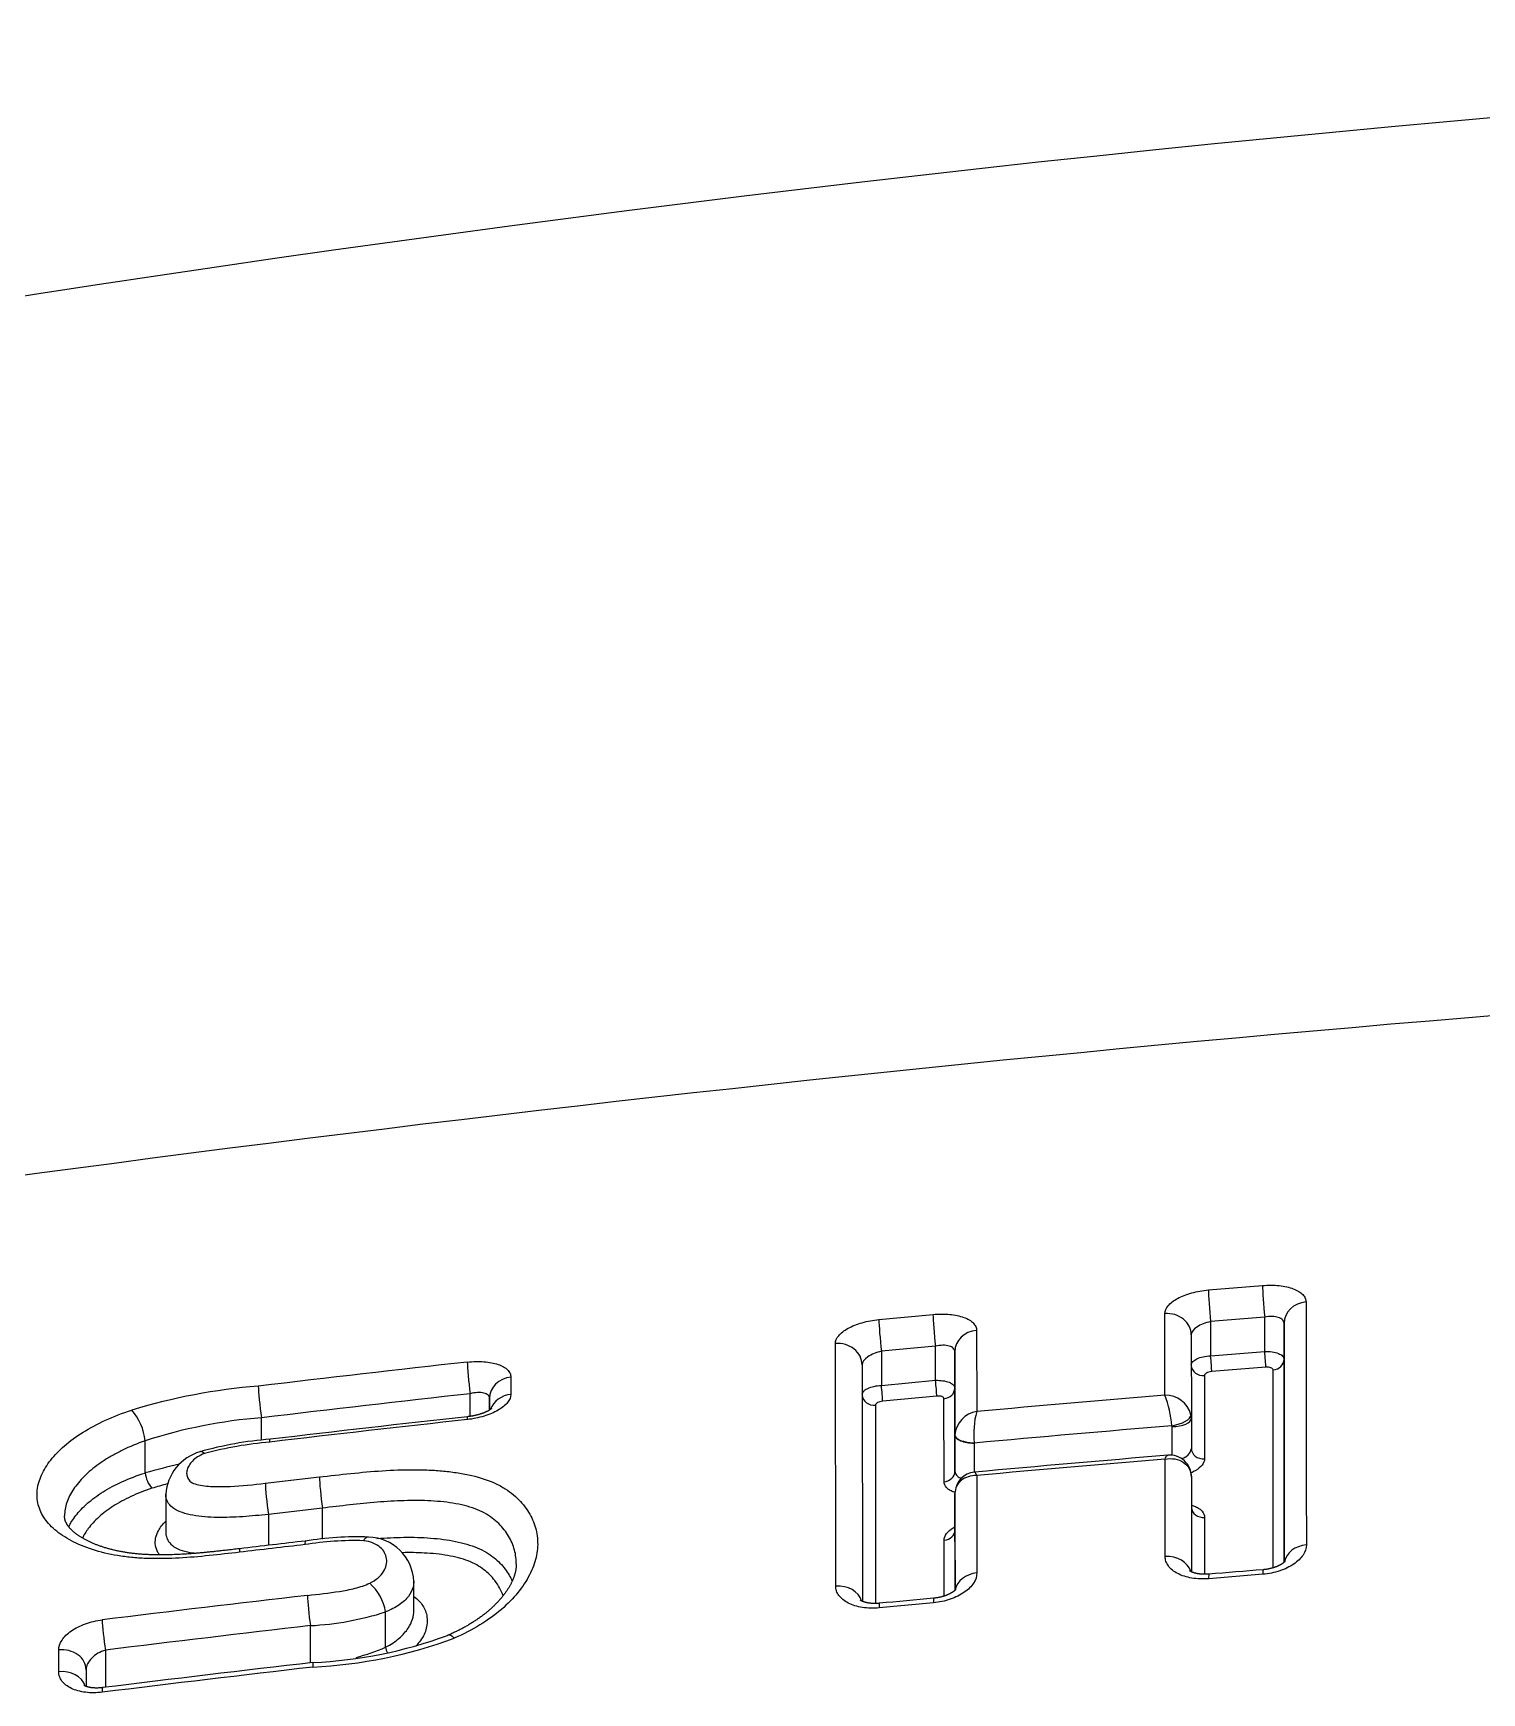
# Model space of a CAD drawing. Header units: millimetres. Extents: x 169 to 4368, y -1049 to 1924.
# Drawn here: x 457.418 to 458.018, y 1187.273 to 1187.96 of the extents above; entities that cross this region are included whole.
import ezdxf

# ---------------------------------------------------------------- set-up
doc = ezdxf.new("R2010")
doc.units = ezdxf.units.MM

msp = doc.modelspace()

# ---------------------------------------------------------------- linework, layer by layer
for p, q in [((457.90429, 1187.43974), (457.92671, 1187.4416)), ((457.76789, 1187.42749), (457.7903, 1187.42961)), ((457.88633, 1187.39625), (457.88628, 1187.42994)), ((457.92762, 1187.4285), (457.90521, 1187.42664)), ((457.90521, 1187.42664), (457.90521, 1187.41246)), ((457.92762, 1187.41432), (457.92762, 1187.4285)), ((457.93562, 1187.42595), (457.93562, 1187.41107)), ((457.93573, 1187.32708), (457.93562, 1187.42595)), ((457.80833, 1187.42304), (457.80838, 1187.38941)), ((457.89722, 1187.42111), (457.89726, 1187.3866)), ((457.75002, 1187.31713), (457.74989, 1187.41752)), ((457.79133, 1187.41651), (457.76894, 1187.41439)), ((457.76894, 1187.41439), (457.76894, 1187.40023)), ((457.79133, 1187.40235), (457.79133, 1187.41651)), ((457.79933, 1187.4142), (457.79933, 1187.39914)), ((457.79937, 1187.37977), (457.79933, 1187.4142)), ((457.90521, 1187.41246), (457.92762, 1187.41432)), ((457.76095, 1187.40869), (457.76105, 1187.31084)), ((457.92807, 1187.40779), (457.90567, 1187.40593)), ((457.93115, 1187.32472), (457.93107, 1187.40665)), ((457.93562, 1187.41107), (457.93571, 1187.32707)), ((457.61552, 1187.4037), (457.61554, 1187.39653)), ((457.76894, 1187.40023), (457.79133, 1187.40235)), ((457.79933, 1187.39914), (457.79937, 1187.36469)), ((457.90268, 1187.40429), (457.90271, 1187.36984)), ((457.59871, 1187.38741), (457.59871, 1187.3968)), ((457.60672, 1187.39486), (457.60672, 1187.39003)), ((457.60672, 1187.39004), (457.60672, 1187.39486)), ((457.76647, 1187.39204), (457.76655, 1187.30995)), ((457.79184, 1187.39581), (457.76947, 1187.3937)), ((457.79488, 1187.36036), (457.79484, 1187.39472)), ((457.51229, 1187.37752), (457.51229, 1187.38684)), ((457.89726, 1187.3866), (457.89726, 1187.37416)), ((457.79937, 1187.37973), (457.79937, 1187.37977)), ((457.79937, 1187.36469), (457.79937, 1187.37973)), ((457.88926, 1187.38322), (457.88923, 1187.38353)), ((457.88926, 1187.3713), (457.88926, 1187.38322)), ((457.46415, 1187.37733), (457.46415, 1187.37735)), ((457.46415, 1187.36398), (457.46415, 1187.37733)), ((457.80738, 1187.37635), (457.80736, 1187.37653)), ((457.80738, 1187.37635), (457.80738, 1187.36431)), ((457.88641, 1187.32939), (457.88637, 1187.36974)), ((457.46415, 1187.36397), (457.46415, 1187.36398)), ((457.51388, 1187.35972), (457.53626, 1187.36233)), ((457.80841, 1187.36293), (457.80846, 1187.32257)), ((457.89728, 1187.36232), (457.89732, 1187.32303)), ((457.47263, 1187.35514), (457.47263, 1187.33957)), ((457.7994, 1187.35549), (457.7994, 1187.35512)), ((457.79944, 1187.31546), (457.7994, 1187.35549)), ((457.7994, 1187.35512), (457.7994, 1187.34039)), ((457.53752, 1187.34945), (457.51517, 1187.34685)), ((457.51517, 1187.34685), (457.51517, 1187.33403)), ((457.53752, 1187.33663), (457.53752, 1187.34945)), ((457.90273, 1187.34559), (457.90275, 1187.32202)), ((457.7994, 1187.34039), (457.79942, 1187.31544)), ((457.79492, 1187.31302), (457.7949, 1187.33615)), ((457.57535, 1187.30697), (457.57535, 1187.31911)), ((457.92687, 1187.32203), (457.90444, 1187.3202)), ((457.79046, 1187.31022), (457.76805, 1187.30813)), ((457.56368, 1187.30648), (457.56368, 1187.30647)), ((457.56368, 1187.29182), (457.56368, 1187.30647)), ((457.53254, 1187.28539), (457.53254, 1187.30077)), ((457.42835, 1187.28169), (457.42834, 1187.29069)), ((457.44769, 1187.29064), (457.44769, 1187.27525)), ((457.56368, 1187.29182), (457.56368, 1187.29182)), ((457.43969, 1187.2825), (457.4397, 1187.27561))]:
    msp.add_line(p, q)
for centre, radius, start, end in [((458.82185, 1178.80395), 9.15614, 88.519276, 108.162448), ((458.9846, 1175.86787), 11.725, 89.638845, 99.720501), ((458.7746, 1176.80734), 10.6677, 96.335117, 96.802828), ((457.53115, 1187.14992), 0.25083, 94.61256, 106.80446), ((458.7751, 1176.80991), 10.65204, 96.340549, 96.808469), ((458.90448, 1175.33863), 12.10053, 94.826603, 95.19713), ((457.88644, 1187.38519), 0.01106, 15.34794, 90.56185), ((457.83345, 1187.37751), 0.05611, 6.16655, 19.51288), ((457.44037, 1187.37456), 0.02394, 6.67583, 40.26485), ((457.52897, 1187.17571), 0.21179, 94.51661, 107.82209), ((458.77232, 1176.72002), 10.73057, 96.28537, 96.724875), ((458.74756, 1176.9468), 10.50361, 96.28526, 96.734225), ((457.80988, 1187.37898), 0.01054, 98.20017, 175.73628), ((457.84232, 1187.38025), 0.03515, 164.89443, 186.08334), ((457.88955, 1187.3866), 0.0077, 359.99866, 11.32969), ((457.52728, 1187.23018), 0.14821, 94.41725, 105.832), ((458.90446, 1175.34455), 12.08172, 94.820274, 95.209942), ((457.49228, 1187.35383), 0.0197, 106.07866, 176.17401), ((457.52824, 1187.22598), 0.1513, 94.73608, 105.14198), ((458.88492, 1175.49715), 11.91599, 94.801558, 95.18781), ((457.88836, 1187.36244), 0.00892, 359.97589, 95.55133), ((457.53146, 1187.12984), 0.24362, 102.58215, 106.04012), ((457.80819, 1187.35556), 0.00879, 94.70059, 180.257), ((458.90563, 1175.25304), 12.1595, 94.808442, 95.177158), ((457.47631, 1187.3655), 0.01226, 187.14782, 219.84382), ((457.53027, 1187.14421), 0.22264, 104.8232, 106.53645), ((457.55169, 1187.20564), 0.13189, 87.88746, 99.28239), ((457.55622, 1187.31831), 0.01914, 2.39799, 88.90945), ((458.74747, 1176.80268), 10.60175, 96.592528, 96.739984), ((458.47795, 1179.11386), 8.27637, 96.57402, 96.762891), ((457.55087, 1187.20742), 0.12857, 88.39843, 99.20427), ((458.71943, 1177.51177), 9.84411, 94.617615, 94.748559), ((457.54283, 1187.30266), 0.0212, 10.3852, 47.75165), ((458.73386, 1176.88666), 10.49576, 96.579244, 97.046194), ((458.66988, 1177.75308), 9.5994, 95.255903, 95.390218), ((457.52635, 1187.42264), 0.12202, 272.90613, 287.81475), ((458.73358, 1176.88895), 10.48087, 96.58022, 97.04735), ((457.52389, 1187.47925), 0.19588, 272.8197, 290.37159), ((457.52539, 1187.47023), 0.1849, 272.55114, 290.23979), ((457.52976, 1187.36992), 0.08514, 284.78676, 293.47624), ((457.57414, 1187.29379), 0.01065, 190.69395, 203.29654), ((458.73811, 1176.83568), 10.51713, 96.576813, 97.054914), ((458.72213, 1176.9705), 10.38326, 96.572758, 97.056987)]:
    msp.add_arc(centre, radius, start, end)
for centre, major_axis, ratio, start_param, end_param in [((457.90521, 1187.43086), (0.00084, -0.00996), 0.038463, 3.610421, 5.147131), ((457.92761, 1187.43273), (0.00082, -0.00997), 0.03761, 3.610874, 5.147201), ((457.94562, 1187.42595), (-0.01, -0.00001), 0.887165, 4.799614, 6.282114), ((457.76894, 1187.41862), (0.00095, -0.00995), 0.043795, 3.607457, 5.146657), ((457.79132, 1187.42074), (0.00093, -0.00996), 0.042901, 3.607968, 5.146741), ((457.88722, 1187.42111), (-0.01, -0.00001), 0.887587, 3.140519, 4.804879), ((457.80933, 1187.4142), (-0.01, -0.00001), 0.888185, 4.812071, 6.282109), ((457.75095, 1187.40869), (-0.01, -0.00001), 0.888656, 3.140514, 4.8176), ((457.90522, 1187.41035), (-0.00042, 0.00498), 0.038407, 3.617663, 5.147135), ((457.92762, 1187.41221), (-0.00041, 0.00498), 0.037555, 3.618098, 5.147205), ((457.59871, 1187.40102), (0.0011, -0.00994), 0.050845, 3.603267, 5.145936), ((457.90222, 1187.40871), (0.005, 0.00001), 0.887344, 3.187115, 4.803632), ((457.93062, 1187.41107), (0.005, 0.00001), 0.887136, 4.801066, 6.282114), ((457.51229, 1187.39106), (0.00119, -0.00993), 0.054613, 3.600942, 5.145505), ((457.61672, 1187.39486), (-0.01, -0.00001), 0.889813, 4.830803, 6.282102), ((457.76894, 1187.39812), (0.00048, -0.00498), 0.043738, 0.47322, 2.00507), ((457.79133, 1187.40023), (0.00047, -0.00498), 0.042844, 0.473713, 2.005154), ((457.79433, 1187.39914), (0.005, 0.00001), 0.888177, 4.813613, 6.282109), ((457.61672, 1187.38774), (-0.01, -0.00001), 0.886103, 4.830489, 5.984203), ((457.76595, 1187.39645), (0.005, 0.00001), 0.888409, 3.197619, 4.816306), ((457.88923, 1187.38692), (-0.00786, -0.00151), 0.416397, 1.491248, 3.047871), ((457.88926, 1187.3866), (-0.008, 0), 0.422618, 1.571342, 3.142138), ((457.80737, 1187.37977), (-0.008, 0), 0.405174, 0.000587, 1.569414), ((457.80737, 1187.37973), (0.008, 0), 0.422618, 3.142138, 4.712935), ((457.90226, 1187.37416), (0.005, 0.00001), 0.868104, 3.140596, 4.802543), ((457.79437, 1187.36468), (0.005, 0.00001), 0.868653, 4.812409, 6.282187), ((457.51517, 1187.35107), (-0.00117, 0.00993), 0.053834, 0.507862, 2.004004), ((457.53752, 1187.35368), (-0.00115, 0.00993), 0.052855, 0.508303, 2.004117), ((457.90228, 1187.34983), (0.005, 0.00001), 0.851683, 3.181604, 4.801969), ((457.7944, 1187.34039), (0.005, 0.00001), 0.851955, 4.811757, 6.282241), ((457.50449, 1187.32271), (0.00117, -0.00993), 0.054072, 3.141537, 3.687042), ((457.53156, 1187.32587), (0.00115, -0.00993), 0.052885, 3.14133, 3.687408), ((457.88732, 1187.32122), (-0.01, -0.00001), 0.819741, 3.379402, 4.802496), ((457.94573, 1187.326), (-0.01, -0.00001), 0.819897, 4.797405, 6.136494), ((457.92774, 1187.31396), (0.00081, -0.00997), 0.037015, 3.141455, 3.765254), ((457.75105, 1187.30898), (-0.01, -0.00001), 0.81939, 3.386659, 4.814807), ((457.80944, 1187.31442), (-0.01, -0.00001), 0.819538, 4.809454, 6.142985), ((457.90533, 1187.31212), (0.00083, -0.00997), 0.03785, 3.141386, 3.765309), ((457.53253, 1187.305), (0.00115, -0.00993), 0.052777, 3.718774, 5.145719), ((457.76906, 1187.30007), (0.00094, -0.00996), 0.043074, 3.141395, 3.765573), ((457.79145, 1187.30216), (0.00092, -0.00996), 0.042198, 3.141408, 3.765539), ((457.44768, 1187.29486), (0.00123, -0.00992), 0.056535, 3.718036, 5.145273), ((457.42969, 1187.2825), (-0.01, -0.00001), 0.826876, 3.140713, 4.847047), ((457.4297, 1187.27358), (-0.01, -0.00001), 0.818661, 3.407984, 4.846772), ((457.53476, 1187.27558), (0.00115, -0.00993), 0.052739, 3.142211, 3.76566), ((457.44771, 1187.26518), (0.00123, -0.00992), 0.056587, 3.141516, 3.765544)]:
    msp.add_ellipse(centre, major_axis=major_axis, ratio=ratio, start_param=start_param, end_param=end_param)
for points, knots in [([(457.88628, 1187.42994), (457.88628, 1187.43105), (457.88676, 1187.43218), (457.88855, 1187.43432), (457.88989, 1187.43535), (457.89238, 1187.43671), (457.89331, 1187.43713), (457.89526, 1187.43789), (457.8963, 1187.43823), (457.89848, 1187.43883), (457.89962, 1187.43908), (457.90192, 1187.43949), (457.90309, 1187.43964), (457.90429, 1187.43974)], [0, 0, 0, 0, 0.25, 0.25, 0.5, 0.5, 0.625, 0.625, 0.75, 0.75, 0.875, 0.875, 1, 1, 1, 1]), ([(457.92671, 1187.4416), (457.92909, 1187.4418), (457.93145, 1187.44177), (457.93579, 1187.44131), (457.9378, 1187.44086), (457.94029, 1187.43992), (457.94105, 1187.43955), (457.94236, 1187.43876), (457.94291, 1187.43833), (457.94382, 1187.4374), (457.94416, 1187.4369), (457.94462, 1187.43587), (457.94474, 1187.43534), (457.94474, 1187.43479)], [0, 0, 0, 0, 0.25, 0.25, 0.5, 0.5, 0.625, 0.625, 0.75, 0.75, 0.875, 0.875, 1, 1, 1, 1]), ([(457.74989, 1187.41752), (457.74988, 1187.41862), (457.75036, 1187.41975), (457.75216, 1187.42191), (457.7535, 1187.42296), (457.75599, 1187.42433), (457.75692, 1187.42477), (457.75887, 1187.42555), (457.75991, 1187.4259), (457.76209, 1187.42652), (457.76323, 1187.42678), (457.76553, 1187.42721), (457.7667, 1187.42738), (457.76789, 1187.42749)], [0, 0, 0, 0, 0.25, 0.25, 0.5, 0.5, 0.625, 0.625, 0.75, 0.75, 0.875, 0.875, 1, 1, 1, 1]), ([(457.7903, 1187.42961), (457.79267, 1187.42983), (457.79504, 1187.42984), (457.79937, 1187.42943), (457.80138, 1187.429), (457.80388, 1187.4281), (457.80464, 1187.42774), (457.80595, 1187.42697), (457.8065, 1187.42654), (457.8074, 1187.42563), (457.80775, 1187.42513), (457.80821, 1187.42412), (457.80833, 1187.42359), (457.80833, 1187.42304)], [0, 0, 0, 0, 0.25, 0.25, 0.5, 0.5, 0.625, 0.625, 0.75, 0.75, 0.875, 0.875, 1, 1, 1, 1]), ([(457.90521, 1187.42664), (457.90416, 1187.42644), (457.90313, 1187.42614), (457.9012, 1187.42538), (457.90032, 1187.42492), (457.8981, 1187.42341), (457.89722, 1187.4222), (457.89722, 1187.42111)], [0, 0, 0, 0, 0.25, 0.25, 0.5, 0.5, 1, 1, 1, 1]), ([(457.93562, 1187.42595), (457.93562, 1187.42649), (457.93541, 1187.42698), (457.9346, 1187.42782), (457.934, 1187.42815), (457.93177, 1187.42885), (457.9297, 1187.42889), (457.92762, 1187.4285)], [0, 0, 0, 0, 0.25, 0.25, 0.5, 0.5, 1, 1, 1, 1]), ([(457.76894, 1187.41439), (457.76789, 1187.41416), (457.76687, 1187.41384), (457.76494, 1187.41304), (457.76406, 1187.41256), (457.76184, 1187.411), (457.76095, 1187.40978), (457.76095, 1187.40869)], [0, 0, 0, 0, 0.25, 0.25, 0.5, 0.5, 1, 1, 1, 1]), ([(457.79933, 1187.4142), (457.79933, 1187.41474), (457.79912, 1187.41522), (457.79831, 1187.41603), (457.7977, 1187.41634), (457.79547, 1187.41697), (457.79341, 1187.41695), (457.79133, 1187.41651)], [0, 0, 0, 0, 0.25, 0.25, 0.5, 0.5, 1, 1, 1, 1]), ([(457.89723, 1187.40892), (457.89735, 1187.40977), (457.89819, 1187.41062), (457.9003, 1187.4116), (457.90118, 1187.41189), (457.90312, 1187.4123), (457.90416, 1187.41243), (457.90521, 1187.41246)], [0, 0, 0, 0, 0.480903, 0.480903, 0.740451, 0.740451, 1, 1, 1, 1]), ([(457.92762, 1187.41432), (457.92973, 1187.41439), (457.9318, 1187.41407), (457.93401, 1187.41317), (457.93461, 1187.4128), (457.93541, 1187.41198), (457.93562, 1187.41153), (457.93562, 1187.41107)], [0, 0, 0, 0, 0.5, 0.5, 0.75, 0.75, 1, 1, 1, 1]), ([(457.59749, 1187.4099), (457.59986, 1187.41016), (457.60222, 1187.41021), (457.60656, 1187.40988), (457.60857, 1187.40949), (457.61106, 1187.40864), (457.61183, 1187.4083), (457.61314, 1187.40756), (457.61369, 1187.40715), (457.6146, 1187.40625), (457.61495, 1187.40577), (457.61541, 1187.40476), (457.61552, 1187.40424), (457.61552, 1187.4037)], [0, 0, 0, 0, 0.25, 0.25, 0.5, 0.5, 0.625, 0.625, 0.75, 0.75, 0.875, 0.875, 1, 1, 1, 1]), ([(457.90567, 1187.40593), (457.90488, 1187.40586), (457.90411, 1187.40565), (457.903, 1187.40505), (457.90268, 1187.40466), (457.90268, 1187.40429)], [0, 0, 0, 0, 0.5, 0.5, 1, 1, 1, 1]), ([(457.93107, 1187.40665), (457.93107, 1187.40702), (457.93074, 1187.40735), (457.92963, 1187.40777), (457.92886, 1187.40785), (457.92807, 1187.40779)], [0, 0, 0, 0, 0.5, 0.5, 1, 1, 1, 1]), ([(457.76096, 1187.39665), (457.76108, 1187.39751), (457.76192, 1187.39836), (457.76403, 1187.39935), (457.76491, 1187.39964), (457.76685, 1187.40006), (457.76789, 1187.40019), (457.76894, 1187.40023)], [0, 0, 0, 0, 0.481003, 0.481003, 0.740501, 0.740501, 1, 1, 1, 1]), ([(457.79133, 1187.40235), (457.79344, 1187.40242), (457.79551, 1187.40212), (457.79773, 1187.40123), (457.79832, 1187.40086), (457.79912, 1187.40005), (457.79933, 1187.3996), (457.79933, 1187.39914)], [0, 0, 0, 0, 0.5, 0.5, 0.75, 0.75, 1, 1, 1, 1]), ([(457.61554, 1187.39653), (457.61554, 1187.39542), (457.61506, 1187.39426), (457.61326, 1187.39203), (457.61192, 1187.39094), (457.60943, 1187.38949), (457.6085, 1187.38903), (457.60655, 1187.3882), (457.60551, 1187.38783), (457.60333, 1187.38716), (457.60219, 1187.38687), (457.59989, 1187.3864), (457.59872, 1187.38622), (457.59753, 1187.38609)], [0, 0, 0, 0, 0.25, 0.25, 0.5, 0.5, 0.625, 0.625, 0.75, 0.75, 0.875, 0.875, 1, 1, 1, 1]), ([(457.60672, 1187.39486), (457.60672, 1187.39539), (457.6065, 1187.39586), (457.60568, 1187.39662), (457.60507, 1187.39691), (457.60283, 1187.39743), (457.60078, 1187.39731), (457.59871, 1187.3968)], [0, 0, 0, 0, 0.25, 0.25, 0.5, 0.5, 1, 1, 1, 1]), ([(457.76947, 1187.3937), (457.76868, 1187.39362), (457.76791, 1187.3934), (457.7668, 1187.39279), (457.76647, 1187.3924), (457.76647, 1187.39204)], [0, 0, 0, 0, 0.5, 0.5, 1, 1, 1, 1]), ([(457.79484, 1187.39472), (457.79484, 1187.39508), (457.79452, 1187.39541), (457.79341, 1187.39581), (457.79263, 1187.39589), (457.79184, 1187.39581)], [0, 0, 0, 0, 0.5, 0.5, 1, 1, 1, 1]), ([(457.50321, 1187.33117), (457.49485, 1187.33018), (457.48649, 1187.32921), (457.47411, 1187.32855), (457.47001, 1187.32845), (457.46392, 1187.32861), (457.46188, 1187.32872), (457.45792, 1187.32904), (457.456, 1187.32926), (457.45039, 1187.3301), (457.44687, 1187.33088), (457.44027, 1187.33288), (457.43729, 1187.33406), (457.43327, 1187.33606), (457.43201, 1187.33677), (457.42963, 1187.33827), (457.42852, 1187.33905), (457.42549, 1187.34149), (457.42383, 1187.34322), (457.42127, 1187.3469), (457.42038, 1187.34885), (457.41937, 1187.35282), (457.41925, 1187.35485), (457.41971, 1187.35899), (457.42031, 1187.36107), (457.42216, 1187.3652), (457.42342, 1187.36725), (457.42664, 1187.37134), (457.42856, 1187.37332), (457.433, 1187.37716), (457.43553, 1187.37902), (457.44127, 1187.3826), (457.44441, 1187.38428), (457.45114, 1187.38736), (457.45476, 1187.38877), (457.45864, 1187.39004)], [0, 0, 0, 0, 0.125, 0.125, 0.1875, 0.1875, 0.21875, 0.21875, 0.25, 0.25, 0.3125, 0.3125, 0.375, 0.375, 0.40625, 0.40625, 0.4375, 0.4375, 0.5, 0.5, 0.5625, 0.5625, 0.625, 0.625, 0.6875, 0.6875, 0.75, 0.75, 0.8125, 0.8125, 0.875, 0.875, 0.9375, 0.9375, 1, 1, 1, 1]), ([(457.60761, 1187.3907), (457.60761, 1187.3907), (457.60761, 1187.3907), (457.6076, 1187.39069), (457.60757, 1187.39066), (457.60754, 1187.39063), (457.60749, 1187.39059), (457.60743, 1187.39054), (457.60735, 1187.39047), (457.60726, 1187.3904), (457.60715, 1187.39032), (457.60703, 1187.39023), (457.60689, 1187.39014), (457.60673, 1187.39004), (457.60655, 1187.38993), (457.60637, 1187.38983), (457.60618, 1187.38972), (457.60597, 1187.38961), (457.60574, 1187.38949), (457.6055, 1187.38937), (457.60523, 1187.38925), (457.60495, 1187.38912), (457.60465, 1187.389), (457.60433, 1187.38887), (457.60401, 1187.38875), (457.60369, 1187.38863), (457.60336, 1187.38851), (457.60301, 1187.3884), (457.60264, 1187.38829), (457.60226, 1187.38817), (457.60187, 1187.38806), (457.60146, 1187.38796), (457.60105, 1187.38786), (457.60064, 1187.38777), (457.60022, 1187.38768), (457.5998, 1187.3876), (457.59938, 1187.38752), (457.59895, 1187.38745), (457.59851, 1187.38738), (457.59807, 1187.38732), (457.5978, 1187.38729), (457.59764, 1187.38728)], [0, 0, 0, 0, 0.009763, 0.031697, 0.053501, 0.075212, 0.096998, 0.119798, 0.142808, 0.166069, 0.189608, 0.213446, 0.237598, 0.262069, 0.286861, 0.311935, 0.334603, 0.358638, 0.383453, 0.40901, 0.435242, 0.462066, 0.489381, 0.517074, 0.545021, 0.570337, 0.597286, 0.62452, 0.652397, 0.68079, 0.709564, 0.738575, 0.767673, 0.796669, 0.825667, 0.853997, 0.88301, 0.912195, 0.941476, 0.970778, 1, 1, 1, 1]), ([(457.46415, 1187.37735), (457.46081, 1187.37616), (457.4577, 1187.37486), (457.45336, 1187.37274), (457.45196, 1187.37201), (457.44928, 1187.37049), (457.44799, 1187.3697), (457.44432, 1187.36727), (457.44217, 1187.3656), (457.43839, 1187.36217), (457.43676, 1187.36039), (457.43405, 1187.35677), (457.433, 1187.35495), (457.43146, 1187.35131), (457.43098, 1187.34946), (457.43077, 1187.34718), (457.43075, 1187.34671), (457.43075, 1187.34624)], [0, 0, 0, 0, 0.159759, 0.159759, 0.239639, 0.239639, 0.319518, 0.319518, 0.479277, 0.479277, 0.639036, 0.639036, 0.798795, 0.798795, 0.958555, 0.958555, 1, 1, 1, 1]), ([(457.48872, 1187.37203), (457.48649, 1187.37124), (457.48484, 1187.37009), (457.48312, 1187.36833), (457.48267, 1187.36774), (457.48195, 1187.36653), (457.48168, 1187.36592), (457.48135, 1187.36471), (457.48129, 1187.36411), (457.48136, 1187.36293), (457.4815, 1187.36235), (457.48206, 1187.36125), (457.48246, 1187.36072), (457.48369, 1187.35982), (457.48454, 1187.35947), (457.48647, 1187.35895), (457.48755, 1187.35877), (457.48978, 1187.35851), (457.49093, 1187.35844), (457.49446, 1187.3583), (457.49688, 1187.35834), (457.50411, 1187.35867), (457.50899, 1187.35914), (457.51388, 1187.35972)], [0, 0, 0, 0, 0.125, 0.125, 0.1875, 0.1875, 0.25, 0.25, 0.3125, 0.3125, 0.375, 0.375, 0.4375, 0.4375, 0.5, 0.5, 0.5625, 0.5625, 0.625, 0.625, 0.75, 0.75, 1, 1, 1, 1]), ([(457.48872, 1187.37203), (457.48818, 1187.37252), (457.48766, 1187.37279), (457.48709, 1187.37282), (457.48697, 1187.3728), (457.48684, 1187.37276)], [0, 0, 0, 0, 0.763455, 0.763455, 1, 1, 1, 1]), ([(457.88637, 1187.36974), (457.88663, 1187.37048), (457.88692, 1187.37099), (457.8873, 1187.37127), (457.8874, 1187.37131), (457.8875, 1187.37132)], [0, 0, 0, 0, 0.750229, 0.750229, 1, 1, 1, 1]), ([(457.89333, 1187.36984), (457.89391, 1187.3701), (457.89444, 1187.37041), (457.89638, 1187.37174), (457.89726, 1187.373), (457.89726, 1187.37416)], [0, 0, 0, 0, 0.242969, 0.242969, 1, 1, 1, 1]), ([(457.53626, 1187.36233), (457.54495, 1187.36333), (457.55365, 1187.36434), (457.56659, 1187.36517), (457.57089, 1187.36534), (457.5773, 1187.36534), (457.57944, 1187.36529), (457.58363, 1187.36511), (457.58569, 1187.36497), (457.58974, 1187.36458), (457.59172, 1187.36433), (457.5956, 1187.36372), (457.5975, 1187.36336), (457.60296, 1187.36209), (457.60625, 1187.36101), (457.6106, 1187.35898), (457.61196, 1187.35823), (457.61446, 1187.35664), (457.6156, 1187.35581), (457.61873, 1187.35318), (457.62044, 1187.35128), (457.6233, 1187.34724), (457.62441, 1187.34513), (457.62599, 1187.34077), (457.62646, 1187.33851), (457.62666, 1187.335), (457.62665, 1187.33381), (457.62643, 1187.33142), (457.62624, 1187.33022), (457.6254, 1187.32661), (457.62451, 1187.32418), (457.62199, 1187.31931), (457.62036, 1187.31684), (457.61647, 1187.31207), (457.61421, 1187.30975), (457.609, 1187.30526), (457.60601, 1187.30307), (457.59948, 1187.29908), (457.59594, 1187.29725), (457.59208, 1187.29562)], [0, 0, 0, 0, 0.125, 0.125, 0.1875, 0.1875, 0.21875, 0.21875, 0.25, 0.25, 0.28125, 0.28125, 0.3125, 0.3125, 0.375, 0.375, 0.40625, 0.40625, 0.4375, 0.4375, 0.5, 0.5, 0.5625, 0.5625, 0.625, 0.625, 0.65625, 0.65625, 0.6875, 0.6875, 0.75, 0.75, 0.8125, 0.8125, 0.875, 0.875, 0.9375, 0.9375, 1, 1, 1, 1]), ([(457.79937, 1187.36469), (457.79937, 1187.36411), (457.79958, 1187.36358), (457.80038, 1187.36263), (457.80098, 1187.36223), (457.80182, 1187.36189), (457.80192, 1187.36186), (457.80203, 1187.36182)], [0, 0, 0, 0, 0.468869, 0.468869, 0.937738, 0.937738, 1, 1, 1, 1]), ([(457.80841, 1187.36293), (457.80816, 1187.36355), (457.80793, 1187.36398), (457.80764, 1187.36428), (457.80755, 1187.36433), (457.80747, 1187.36432)], [0, 0, 0, 0, 0.667613, 0.667613, 1, 1, 1, 1]), ([(457.88637, 1187.36974), (457.88773, 1187.37), (457.88913, 1187.37001), (457.89174, 1187.36954), (457.89295, 1187.36906), (457.895, 1187.36768), (457.89584, 1187.36678), (457.89698, 1187.3647), (457.89728, 1187.36353), (457.89728, 1187.36232)], [0, 0, 0, 0, 0.25, 0.25, 0.5, 0.5, 0.75, 0.75, 1, 1, 1, 1]), ([(457.90271, 1187.36984), (457.90271, 1187.36898), (457.90236, 1187.3681), (457.90106, 1187.36643), (457.9001, 1187.36563), (457.89836, 1187.36461), (457.89776, 1187.36431), (457.89712, 1187.36403)], [0, 0, 0, 0, 0.407576, 0.407576, 0.815152, 0.815152, 1, 1, 1, 1]), ([(457.4325, 1187.34166), (457.43324, 1187.34324), (457.43421, 1187.3448), (457.43674, 1187.34806), (457.43835, 1187.34976), (457.44217, 1187.35308), (457.44432, 1187.35467), (457.44913, 1187.35766), (457.45178, 1187.35908), (457.45766, 1187.36173), (457.46081, 1187.36292), (457.46415, 1187.36397)], [0, 0, 0, 0, 0.182296, 0.182296, 0.386722, 0.386722, 0.591148, 0.591148, 0.795574, 0.795574, 1, 1, 1, 1]), ([(457.4669, 1187.35764), (457.46382, 1187.35663), (457.46093, 1187.35549), (457.45553, 1187.35297), (457.45311, 1187.35163), (457.44871, 1187.3488), (457.44674, 1187.34731), (457.44326, 1187.34418), (457.4418, 1187.3426), (457.43961, 1187.33968), (457.4388, 1187.33836), (457.43815, 1187.33703)], [0, 0, 0, 0, 0.207993, 0.207993, 0.415987, 0.415987, 0.62398, 0.62398, 0.831973, 0.831973, 1, 1, 1, 1]), ([(457.79941, 1187.35587), (457.79916, 1187.35595), (457.79892, 1187.35604), (457.79809, 1187.35638), (457.79754, 1187.35666), (457.7966, 1187.35728), (457.7962, 1187.35762), (457.79522, 1187.35871), (457.79488, 1187.35951), (457.79488, 1187.36036)], [0, 0, 0, 0, 0.086958, 0.086958, 0.315218, 0.315218, 0.543479, 0.543479, 1, 1, 1, 1]), ([(457.80841, 1187.36293), (457.80721, 1187.36296), (457.806, 1187.36279), (457.80382, 1187.36209), (457.80283, 1187.36156), (457.80119, 1187.36022), (457.80053, 1187.35939), (457.79963, 1187.35755), (457.7994, 1187.35654), (457.7994, 1187.35549)], [0, 0, 0, 0, 0.25, 0.25, 0.5, 0.5, 0.75, 0.75, 1, 1, 1, 1]), ([(457.51517, 1187.34685), (457.51161, 1187.34645), (457.50806, 1187.34612), (457.50099, 1187.34566), (457.49747, 1187.34553), (457.49051, 1187.34563), (457.48707, 1187.34587), (457.48234, 1187.34674), (457.48087, 1187.34711), (457.47819, 1187.34805), (457.47702, 1187.34861), (457.47512, 1187.34988), (457.47439, 1187.3506), (457.47332, 1187.3521), (457.47297, 1187.35289), (457.47268, 1187.35418), (457.47263, 1187.35466), (457.47263, 1187.35514)], [0, 0, 0, 0, 0.188941, 0.188941, 0.377882, 0.377882, 0.566824, 0.566824, 0.661294, 0.661294, 0.755765, 0.755765, 0.850235, 0.850235, 0.944706, 0.944706, 1, 1, 1, 1]), ([(457.61779, 1187.32642), (457.61779, 1187.32705), (457.61776, 1187.32768), (457.61753, 1187.33037), (457.61706, 1187.33236), (457.61558, 1187.33621), (457.61455, 1187.33807), (457.61196, 1187.3416), (457.61042, 1187.34326), (457.60665, 1187.34629), (457.60437, 1187.34767), (457.59909, 1187.34984), (457.59608, 1187.35065), (457.58949, 1187.35185), (457.58603, 1187.35222), (457.57886, 1187.35261), (457.57512, 1187.35263), (457.56767, 1187.3524), (457.56392, 1187.35217), (457.55265, 1187.35124), (457.54509, 1187.35032), (457.53752, 1187.34945)], [0, 0, 0, 0, 0.02894, 0.02894, 0.126046, 0.126046, 0.223152, 0.223152, 0.320258, 0.320258, 0.417364, 0.417364, 0.51447, 0.51447, 0.611576, 0.611576, 0.708682, 0.708682, 0.805788, 0.805788, 1, 1, 1, 1]), ([(457.8973, 1187.35066), (457.89788, 1187.35049), (457.89842, 1187.3503), (457.89952, 1187.34981), (457.90007, 1187.34951), (457.90102, 1187.34885), (457.90142, 1187.3485), (457.9024, 1187.34734), (457.90273, 1187.34649), (457.90273, 1187.34559)], [0, 0, 0, 0, 0.173036, 0.173036, 0.379777, 0.379777, 0.586518, 0.586518, 1, 1, 1, 1]), ([(457.50332, 1187.33264), (457.503, 1187.3326), (457.50186, 1187.33247), (457.49979, 1187.33222), (457.49739, 1187.33195), (457.49525, 1187.33171), (457.49331, 1187.3315), (457.49151, 1187.33131), (457.48982, 1187.33114), (457.48817, 1187.33098), (457.48656, 1187.33084), (457.48497, 1187.3307), (457.48345, 1187.33058), (457.482, 1187.33048), (457.48061, 1187.33039), (457.47927, 1187.33031), (457.47797, 1187.33024), (457.47672, 1187.33018), (457.47549, 1187.33014), (457.4743, 1187.3301), (457.47314, 1187.33007), (457.47202, 1187.33006), (457.47092, 1187.33005), (457.46986, 1187.33005), (457.46882, 1187.33006), (457.4678, 1187.33008), (457.46682, 1187.33011), (457.46585, 1187.33014), (457.4649, 1187.33018), (457.46397, 1187.33023), (457.46308, 1187.33029), (457.4622, 1187.33036), (457.46135, 1187.33043), (457.4605, 1187.33051), (457.45966, 1187.33059), (457.45884, 1187.33069), (457.45803, 1187.33079), (457.45723, 1187.3309), (457.45645, 1187.33102), (457.45567, 1187.33114), (457.4549, 1187.33127), (457.45413, 1187.33141), (457.45336, 1187.33156), (457.4526, 1187.33172), (457.45185, 1187.33189), (457.4511, 1187.33206), (457.45037, 1187.33224), (457.44964, 1187.33243), (457.44892, 1187.33262), (457.4482, 1187.33283), (457.4475, 1187.33304), (457.44681, 1187.33325), (457.44613, 1187.33347), (457.44548, 1187.3337), (457.44483, 1187.33393), (457.44419, 1187.33417), (457.44357, 1187.33441), (457.44295, 1187.33466), (457.44235, 1187.33492), (457.44176, 1187.33518), (457.44118, 1187.33544), (457.44062, 1187.33571), (457.44008, 1187.33598), (457.43956, 1187.33625), (457.43904, 1187.33652), (457.43855, 1187.3368), (457.43807, 1187.33708), (457.4376, 1187.33736), (457.43715, 1187.33765), (457.43672, 1187.33793), (457.4363, 1187.33822), (457.4359, 1187.3385), (457.43553, 1187.33878), (457.43517, 1187.33906), (457.43483, 1187.33933), (457.4345, 1187.33961), (457.43419, 1187.33988), (457.43389, 1187.34015), (457.43361, 1187.34042), (457.43336, 1187.34068), (457.43313, 1187.34092), (457.43292, 1187.34116), (457.43271, 1187.3414), (457.4325, 1187.34166), (457.43231, 1187.34191), (457.43213, 1187.34216), (457.43196, 1187.34241), (457.4318, 1187.34266), (457.43165, 1187.34291), (457.43152, 1187.34316), (457.43139, 1187.34343), (457.43127, 1187.34369), (457.43116, 1187.34396), (457.43106, 1187.34424), (457.43098, 1187.34453), (457.4309, 1187.34484), (457.43084, 1187.34516), (457.43079, 1187.34549), (457.43076, 1187.34581), (457.43075, 1187.34607), (457.43075, 1187.3462), (457.43075, 1187.34624)], [0, 0, 0, 0, 0.007767, 0.032546, 0.053863, 0.072758, 0.089907, 0.106002, 0.12105, 0.135266, 0.150273, 0.164493, 0.178037, 0.191014, 0.203503, 0.215566, 0.227256, 0.238614, 0.249675, 0.26047, 0.271025, 0.281358, 0.291382, 0.301183, 0.310777, 0.320182, 0.329417, 0.338498, 0.347439, 0.356255, 0.364934, 0.373214, 0.381604, 0.389934, 0.398209, 0.406435, 0.414616, 0.422758, 0.430864, 0.438941, 0.447002, 0.455312, 0.46364, 0.471992, 0.480372, 0.488785, 0.497233, 0.505721, 0.514252, 0.52283, 0.531458, 0.540129, 0.548639, 0.557163, 0.565708, 0.57428, 0.582884, 0.591529, 0.600221, 0.608968, 0.617774, 0.626374, 0.634994, 0.643614, 0.652237, 0.660868, 0.669509, 0.678166, 0.686842, 0.695542, 0.704267, 0.71284, 0.721255, 0.729671, 0.738096, 0.746541, 0.755016, 0.763534, 0.772107, 0.780752, 0.78806, 0.795703, 0.804312, 0.813022, 0.821863, 0.830865, 0.840062, 0.849493, 0.859209, 0.869269, 0.880027, 0.890894, 0.902273, 0.914238, 0.926871, 0.940219, 0.954223, 0.968635, 0.983103, 0.99577, 1, 1, 1, 1]), ([(457.47018, 1187.33005), (457.4699, 1187.33039), (457.46965, 1187.33075), (457.46888, 1187.33203), (457.46855, 1187.333), (457.46809, 1187.33594), (457.46852, 1187.33802), (457.47031, 1187.34138), (457.47132, 1187.34271), (457.47263, 1187.344)], [0, 0, 0, 0, 0.084005, 0.084005, 0.296735, 0.296735, 0.722195, 0.722195, 1, 1, 1, 1]), ([(457.47263, 1187.33957), (457.47263, 1187.33906), (457.47268, 1187.33856), (457.47315, 1187.33636), (457.47416, 1187.3347), (457.47703, 1187.3328), (457.47819, 1187.33228), (457.48085, 1187.33144), (457.48236, 1187.33113), (457.48436, 1187.33084), (457.48482, 1187.33078), (457.48528, 1187.33073)], [0, 0, 0, 0, 0.1183027, 0.1183027, 0.5297397, 0.5297397, 0.7354582, 0.7354582, 0.9411767, 0.9411767, 1, 1, 1, 1]), ([(457.55655, 1187.33745), (457.55637, 1187.33746), (457.55619, 1187.33744), (457.55549, 1187.33719), (457.55496, 1187.33669), (457.55447, 1187.33594)], [0, 0, 0, 0, 0.263554, 0.263554, 1, 1, 1, 1]), ([(457.56009, 1187.33686), (457.56384, 1187.33712), (457.56757, 1187.3373), (457.575, 1187.33739), (457.57873, 1187.3373), (457.58589, 1187.33676), (457.58935, 1187.33631), (457.59593, 1187.33498), (457.59895, 1187.33411), (457.60293, 1187.33243), (457.60418, 1187.3318), (457.60645, 1187.33047), (457.60748, 1187.32976), (457.61031, 1187.32752), (457.61187, 1187.32588), (457.61437, 1187.32255), (457.61535, 1187.3209), (457.61608, 1187.31919)], [0, 0, 0, 0, 0.1443134, 0.1443134, 0.2887715, 0.2887715, 0.4332296, 0.4332296, 0.5776876, 0.5776876, 0.6499167, 0.6499167, 0.7221457, 0.7221457, 0.8666038, 0.8666038, 1, 1, 1, 1]), ([(457.7949, 1187.33615), (457.7949, 1187.33706), (457.79525, 1187.33798), (457.79654, 1187.33973), (457.79751, 1187.34057), (457.79893, 1187.34144), (457.79916, 1187.34157), (457.79939, 1187.3417)], [0, 0, 0, 0, 0.4578908, 0.4578908, 0.9157817, 0.9157817, 1, 1, 1, 1]), ([(457.55708, 1187.31835), (457.55846, 1187.31899), (457.55964, 1187.31975), (457.56155, 1187.32138), (457.5623, 1187.32227), (457.56339, 1187.32404), (457.56375, 1187.32495), (457.56415, 1187.32674), (457.56418, 1187.32762), (457.56395, 1187.32934), (457.56367, 1187.33018), (457.56281, 1187.33175), (457.56222, 1187.3325), (457.56065, 1187.33387), (457.55969, 1187.33447), (457.55735, 1187.33543), (457.55599, 1187.33577), (457.55447, 1187.33594)], [0, 0, 0, 0, 0.125, 0.125, 0.25, 0.25, 0.375, 0.375, 0.5, 0.5, 0.625, 0.625, 0.75, 0.75, 0.875, 0.875, 1, 1, 1, 1]), ([(457.61232, 1187.31315), (457.61156, 1187.31535), (457.6104, 1187.31745), (457.60763, 1187.32106), (457.60616, 1187.32257), (457.60347, 1187.32463), (457.60249, 1187.32528), (457.60032, 1187.3265), (457.59914, 1187.32706), (457.59661, 1187.32803), (457.59525, 1187.32846), (457.5924, 1187.32921), (457.59089, 1187.32953), (457.58626, 1187.33033), (457.58302, 1187.33067), (457.5767, 1187.331), (457.57365, 1187.33103), (457.5706, 1187.33097)], [0, 0, 0, 0, 0.203354, 0.203354, 0.366454, 0.366454, 0.448004, 0.448004, 0.529554, 0.529554, 0.611104, 0.611104, 0.692655, 0.692655, 0.855755, 0.855755, 1, 1, 1, 1]), ([(457.94487, 1187.33417), (457.94487, 1187.33278), (457.9444, 1187.33136), (457.94263, 1187.32867), (457.9413, 1187.32738), (457.93883, 1187.32569), (457.93791, 1187.32516), (457.93596, 1187.32422), (457.93493, 1187.3238), (457.93274, 1187.32307), (457.93158, 1187.32277), (457.92926, 1187.3223), (457.92807, 1187.32213), (457.92687, 1187.32203)], [0, 0, 0, 0, 0.25, 0.25, 0.5, 0.5, 0.625, 0.625, 0.75, 0.75, 0.875, 0.875, 1, 1, 1, 1]), ([(457.61779, 1187.32642), (457.61779, 1187.32641), (457.61779, 1187.32625), (457.61778, 1187.32591), (457.61776, 1187.32543), (457.61772, 1187.32494), (457.61766, 1187.32446), (457.61759, 1187.32398), (457.6175, 1187.3235), (457.6174, 1187.32303), (457.61728, 1187.32255), (457.61715, 1187.32207), (457.61701, 1187.32159), (457.61685, 1187.32111), (457.61668, 1187.32063), (457.61649, 1187.32015), (457.61629, 1187.31967), (457.61607, 1187.31918), (457.61584, 1187.31869), (457.6156, 1187.31821), (457.61534, 1187.31772), (457.61507, 1187.31723), (457.61479, 1187.31674), (457.61449, 1187.31625), (457.61418, 1187.31575), (457.61385, 1187.31525), (457.61349, 1187.31474), (457.61313, 1187.31423), (457.61275, 1187.31372), (457.61236, 1187.31321), (457.61195, 1187.3127), (457.61153, 1187.31219), (457.6111, 1187.31168), (457.61065, 1187.31118), (457.61018, 1187.31067), (457.60969, 1187.31015), (457.6092, 1187.30964), (457.60869, 1187.30914), (457.60817, 1187.30864), (457.60764, 1187.30814), (457.60709, 1187.30765), (457.60654, 1187.30716), (457.60597, 1187.30668), (457.60541, 1187.30621), (457.60484, 1187.30575), (457.60426, 1187.3053), (457.60366, 1187.30484), (457.60304, 1187.30438), (457.6024, 1187.30392), (457.60175, 1187.30346), (457.60109, 1187.30301), (457.60041, 1187.30256), (457.59972, 1187.30212), (457.59903, 1187.30168), (457.59836, 1187.30128), (457.5977, 1187.30089), (457.59703, 1187.3005), (457.59633, 1187.30011), (457.59559, 1187.29971), (457.59485, 1187.29932), (457.59411, 1187.29893), (457.59335, 1187.29856), (457.59259, 1187.29819), (457.59182, 1187.29783), (457.59104, 1187.29747), (457.59026, 1187.29713), (457.58968, 1187.29688), (457.5894, 1187.29676), (457.58936, 1187.29675)], [0, 0, 0, 0, 0.00109, 0.021197, 0.041426, 0.061002, 0.080205, 0.099048, 0.117553, 0.135741, 0.153636, 0.171262, 0.188651, 0.205509, 0.222607, 0.239452, 0.256073, 0.272498, 0.288755, 0.304867, 0.320859, 0.33675, 0.352557, 0.368051, 0.383612, 0.399408, 0.415383, 0.431501, 0.446785, 0.462533, 0.478179, 0.493734, 0.509214, 0.524312, 0.54006, 0.555661, 0.571125, 0.586467, 0.601698, 0.616832, 0.63188, 0.646854, 0.661765, 0.676603, 0.690138, 0.704465, 0.718897, 0.73341, 0.747978, 0.762575, 0.777171, 0.791734, 0.806238, 0.820658, 0.834972, 0.84735, 0.860279, 0.874393, 0.888415, 0.902353, 0.916216, 0.930014, 0.943758, 0.957457, 0.971121, 0.984759, 0.998382, 1, 1, 1, 1]), ([(457.90444, 1187.3202), (457.90205, 1187.32), (457.89967, 1187.32009), (457.8964, 1187.32064), (457.89534, 1187.32089), (457.89337, 1187.32153), (457.89246, 1187.3219), (457.8908, 1187.32276), (457.89005, 1187.32325), (457.88875, 1187.32431), (457.88821, 1187.32488), (457.88732, 1187.32609), (457.88698, 1187.32673), (457.88653, 1187.32803), (457.88642, 1187.3287), (457.88641, 1187.32939)], [0, 0, 0, 0, 0.25, 0.25, 0.375, 0.375, 0.5, 0.5, 0.625, 0.625, 0.75, 0.75, 0.875, 0.875, 1, 1, 1, 1]), ([(457.90451, 1187.32209), (457.90446, 1187.32209), (457.90429, 1187.32207), (457.90397, 1187.32205), (457.90358, 1187.32203), (457.90318, 1187.32202), (457.90279, 1187.32202), (457.90241, 1187.32202), (457.90203, 1187.32204), (457.90166, 1187.32206), (457.9013, 1187.32208), (457.90095, 1187.32212), (457.90061, 1187.32216), (457.90028, 1187.3222), (457.89997, 1187.32225), (457.89966, 1187.32231), (457.89935, 1187.32237), (457.89908, 1187.32243), (457.89882, 1187.3225), (457.89858, 1187.32256), (457.89834, 1187.32263), (457.8981, 1187.32271), (457.89789, 1187.32279), (457.89769, 1187.32286), (457.89751, 1187.32294), (457.89734, 1187.32301), (457.8972, 1187.32308), (457.89709, 1187.32313), (457.89699, 1187.32319), (457.89688, 1187.32325), (457.89679, 1187.32331), (457.89671, 1187.32336), (457.89665, 1187.3234), (457.8966, 1187.32344), (457.89657, 1187.32346), (457.89657, 1187.32347), (457.89656, 1187.32347), (457.89656, 1187.32347)], [0, 0, 0, 0, 0.010507, 0.042467, 0.074419, 0.106272, 0.137955, 0.169399, 0.200544, 0.231488, 0.263402, 0.293655, 0.323708, 0.353689, 0.383719, 0.413898, 0.444366, 0.475267, 0.501414, 0.528811, 0.558586, 0.588199, 0.617614, 0.646805, 0.675752, 0.704442, 0.732871, 0.756026, 0.778453, 0.81015, 0.84159, 0.872574, 0.903034, 0.932934, 0.962269, 0.991063, 1, 1, 1, 1]), ([(457.93605, 1187.32742), (457.93605, 1187.32742), (457.93604, 1187.32742), (457.93603, 1187.32741), (457.93601, 1187.32738), (457.93598, 1187.32733), (457.93593, 1187.32728), (457.93588, 1187.32723), (457.93581, 1187.32716), (457.93573, 1187.32708), (457.93563, 1187.32699), (457.93552, 1187.32689), (457.93539, 1187.32678), (457.93524, 1187.32667), (457.93508, 1187.32655), (457.93491, 1187.32643), (457.93474, 1187.32632), (457.93455, 1187.3262), (457.93435, 1187.32608), (457.93412, 1187.32595), (457.93388, 1187.32582), (457.93362, 1187.32569), (457.93334, 1187.32555), (457.93304, 1187.32542), (457.93275, 1187.32529), (457.93245, 1187.32517), (457.93215, 1187.32505), (457.93182, 1187.32494), (457.93148, 1187.32482), (457.93113, 1187.32471), (457.93076, 1187.32461), (457.93039, 1187.3245), (457.93001, 1187.32441), (457.92962, 1187.32432), (457.92924, 1187.32424), (457.92885, 1187.32417), (457.92845, 1187.32411), (457.92805, 1187.32405), (457.92765, 1187.324), (457.92727, 1187.32396), (457.92705, 1187.32394), (457.92693, 1187.32393)], [0, 0, 0, 0, 0.015358, 0.040808, 0.065546, 0.089781, 0.113598, 0.136755, 0.161004, 0.185577, 0.210499, 0.235771, 0.261383, 0.287313, 0.313525, 0.339959, 0.362502, 0.386391, 0.41109, 0.436556, 0.462709, 0.48945, 0.516654, 0.544182, 0.571875, 0.596086, 0.621835, 0.648254, 0.675239, 0.702658, 0.730367, 0.758213, 0.786019, 0.813666, 0.840527, 0.867913, 0.895425, 0.923005, 0.950594, 0.978118, 1, 1, 1, 1]), ([(457.53128, 1187.31329), (457.5357, 1187.3138), (457.54014, 1187.31426), (457.54673, 1187.3153), (457.5489, 1187.31571), (457.55207, 1187.31652), (457.55311, 1187.31682), (457.55514, 1187.31751), (457.55615, 1187.31791), (457.55708, 1187.31835)], [0, 0, 0, 0, 0.5, 0.5, 0.75, 0.75, 0.875, 0.875, 1, 1, 1, 1]), ([(457.57535, 1187.31911), (457.57535, 1187.31832), (457.57525, 1187.31753), (457.57469, 1187.31543), (457.57405, 1187.31413), (457.57217, 1187.31164), (457.5709, 1187.31043), (457.56775, 1187.30827), (457.56584, 1187.30729), (457.56368, 1187.30648)], [0, 0, 0, 0, 0.170376, 0.170376, 0.446917, 0.446917, 0.723459, 0.723459, 1, 1, 1, 1]), ([(457.76805, 1187.30813), (457.76566, 1187.30791), (457.76328, 1187.30797), (457.75892, 1187.30865), (457.7569, 1187.30928), (457.75441, 1187.31055), (457.75366, 1187.31103), (457.75236, 1187.31207), (457.75182, 1187.31263), (457.75092, 1187.31384), (457.75059, 1187.31447), (457.75014, 1187.31577), (457.75002, 1187.31644), (457.75002, 1187.31713)], [0, 0, 0, 0, 0.25, 0.25, 0.5, 0.5, 0.625, 0.625, 0.75, 0.75, 0.875, 0.875, 1, 1, 1, 1]), ([(457.80846, 1187.32257), (457.80846, 1187.32118), (457.80799, 1187.31975), (457.80622, 1187.31704), (457.80489, 1187.31573), (457.80242, 1187.31402), (457.8015, 1187.31348), (457.79955, 1187.31251), (457.79852, 1187.31208), (457.79633, 1187.31133), (457.79518, 1187.31101), (457.79285, 1187.31051), (457.79167, 1187.31033), (457.79046, 1187.31022)], [0, 0, 0, 0, 0.25, 0.25, 0.5, 0.5, 0.625, 0.625, 0.75, 0.75, 0.875, 0.875, 1, 1, 1, 1]), ([(457.57536, 1187.31287), (457.57693, 1187.31173), (457.57817, 1187.31044), (457.58, 1187.30761), (457.58057, 1187.30611), (457.58106, 1187.30297), (457.58097, 1187.30132), (457.5801, 1187.298), (457.57931, 1187.29631), (457.57758, 1187.29385), (457.57692, 1187.29305), (457.57614, 1187.29224), (457.57613, 1187.29223), (457.57611, 1187.29221)], [0, 0, 0, 0, 0.218335, 0.218335, 0.441042, 0.441042, 0.663749, 0.663749, 0.886457, 0.886457, 0.997811, 0.997811, 1, 1, 1, 1]), ([(457.76812, 1187.31003), (457.76808, 1187.31003), (457.76791, 1187.31001), (457.7676, 1187.30999), (457.7672, 1187.30996), (457.76681, 1187.30995), (457.76642, 1187.30994), (457.76604, 1187.30994), (457.76566, 1187.30995), (457.76529, 1187.30996), (457.76493, 1187.30999), (457.76458, 1187.31002), (457.76424, 1187.31005), (457.76392, 1187.31009), (457.7636, 1187.31014), (457.76329, 1187.31019), (457.76299, 1187.31025), (457.76271, 1187.31031), (457.76246, 1187.31037), (457.76222, 1187.31043), (457.76198, 1187.3105), (457.76175, 1187.31057), (457.76154, 1187.31064), (457.76134, 1187.31072), (457.76116, 1187.31079), (457.761, 1187.31086), (457.76087, 1187.31092), (457.76075, 1187.31098), (457.76066, 1187.31102), (457.76057, 1187.31108), (457.76048, 1187.31113), (457.7604, 1187.31118), (457.76033, 1187.31122), (457.76029, 1187.31126), (457.76026, 1187.31128), (457.76025, 1187.31129), (457.76025, 1187.31129), (457.76025, 1187.31129)], [0, 0, 0, 0, 0.010066, 0.042341, 0.074569, 0.106683, 0.138625, 0.170339, 0.201776, 0.233036, 0.265229, 0.295674, 0.325913, 0.356071, 0.386275, 0.416623, 0.447255, 0.478319, 0.504442, 0.531808, 0.561809, 0.591632, 0.621234, 0.650582, 0.679649, 0.708418, 0.736882, 0.759838, 0.78344, 0.807827, 0.839547, 0.870909, 0.901754, 0.93204, 0.961759, 0.99093, 1, 1, 1, 1]), ([(457.79974, 1187.31579), (457.79974, 1187.31579), (457.79973, 1187.31578), (457.79972, 1187.31576), (457.79969, 1187.31573), (457.79965, 1187.31568), (457.79961, 1187.31562), (457.79955, 1187.31556), (457.79948, 1187.31549), (457.79939, 1187.3154), (457.79929, 1187.31531), (457.79917, 1187.3152), (457.79903, 1187.31509), (457.79888, 1187.31497), (457.79872, 1187.31485), (457.79855, 1187.31473), (457.79837, 1187.31461), (457.79818, 1187.31449), (457.79796, 1187.31436), (457.79773, 1187.31423), (457.79749, 1187.31409), (457.79722, 1187.31395), (457.79694, 1187.31381), (457.79664, 1187.31367), (457.79634, 1187.31354), (457.79604, 1187.31342), (457.79573, 1187.3133), (457.7954, 1187.31318), (457.79506, 1187.31306), (457.7947, 1187.31294), (457.79433, 1187.31283), (457.79395, 1187.31273), (457.79357, 1187.31263), (457.79319, 1187.31254), (457.7928, 1187.31245), (457.79241, 1187.31238), (457.79201, 1187.31231), (457.79161, 1187.31225), (457.79121, 1187.31219), (457.79084, 1187.31215), (457.79063, 1187.31213), (457.79053, 1187.31212)], [0, 0, 0, 0, 0.02491, 0.049936, 0.074312, 0.098235, 0.121776, 0.144791, 0.168906, 0.193329, 0.218082, 0.243168, 0.268577, 0.294288, 0.32027, 0.34646, 0.368965, 0.392818, 0.41747, 0.442874, 0.468947, 0.495587, 0.522669, 0.550052, 0.577583, 0.601753, 0.627459, 0.653813, 0.680708, 0.708011, 0.735576, 0.76325, 0.790846, 0.818294, 0.845049, 0.872264, 0.899586, 0.926958, 0.954314, 0.98159, 1, 1, 1, 1]), ([(457.42834, 1187.29069), (457.42834, 1187.29206), (457.42882, 1187.29346), (457.4306, 1187.29614), (457.43193, 1187.29744), (457.4344, 1187.29915), (457.43533, 1187.29969), (457.43728, 1187.30067), (457.43831, 1187.30111), (457.4405, 1187.3019), (457.44165, 1187.30224), (457.44396, 1187.30278), (457.44514, 1187.303), (457.44635, 1187.30315)], [0, 0, 0, 0, 0.25, 0.25, 0.5, 0.5, 0.625, 0.625, 0.75, 0.75, 0.875, 0.875, 1, 1, 1, 1]), ([(457.56368, 1187.29182), (457.56582, 1187.29292), (457.56766, 1187.29416), (457.57082, 1187.29688), (457.57208, 1187.29831), (457.5746, 1187.30217), (457.57535, 1187.30464), (457.57535, 1187.30697)], [0, 0, 0, 0, 0.274646, 0.274646, 0.549291, 0.549291, 1, 1, 1, 1]), ([(457.59208, 1187.29562), (457.59174, 1187.29594), (457.59142, 1187.2962), (457.59078, 1187.2966), (457.59048, 1187.29673), (457.58989, 1187.29687), (457.58961, 1187.29685), (457.58936, 1187.29675)], [0, 0, 0, 0, 0.3182685, 0.3182685, 0.636537, 0.636537, 1, 1, 1, 1]), ([(457.44769, 1187.29064), (457.4455, 1187.29003), (457.44346, 1187.28881), (457.44056, 1187.28586), (457.43969, 1187.28412), (457.43969, 1187.2825)], [0, 0, 0, 0, 0.5, 0.5, 1, 1, 1, 1]), ([(457.44639, 1187.27319), (457.44401, 1187.2729), (457.44163, 1187.27289), (457.43727, 1187.27345), (457.43525, 1187.27401), (457.43276, 1187.27521), (457.432, 1187.27567), (457.4307, 1187.27668), (457.43015, 1187.27723), (457.42926, 1187.27841), (457.42892, 1187.27904), (457.42847, 1187.28033), (457.42836, 1187.281), (457.42835, 1187.28169)], [0, 0, 0, 0, 0.25, 0.25, 0.5, 0.5, 0.625, 0.625, 0.75, 0.75, 0.875, 0.875, 1, 1, 1, 1]), ([(457.44648, 1187.2751), (457.44645, 1187.2751), (457.44629, 1187.27508), (457.44598, 1187.27504), (457.44558, 1187.27501), (457.44519, 1187.27498), (457.4448, 1187.27496), (457.44442, 1187.27495), (457.44405, 1187.27495), (457.44368, 1187.27495), (457.44332, 1187.27496), (457.44297, 1187.27498), (457.44263, 1187.27501), (457.44231, 1187.27504), (457.442, 1187.27507), (457.44169, 1187.27511), (457.4414, 1187.27516), (457.44113, 1187.27521), (457.44088, 1187.27526), (457.44064, 1187.27532), (457.44041, 1187.27538), (457.44018, 1187.27544), (457.43997, 1187.27551), (457.43978, 1187.27557), (457.43961, 1187.27563), (457.43945, 1187.2757), (457.43933, 1187.27575), (457.43922, 1187.2758), (457.43913, 1187.27584), (457.43905, 1187.27589), (457.43896, 1187.27593), (457.43889, 1187.27598), (457.43884, 1187.27601), (457.4388, 1187.27604), (457.43878, 1187.27605), (457.43878, 1187.27605), (457.43879, 1187.27605), (457.43879, 1187.27604), (457.4388, 1187.27604)], [0, 0, 0, 0, 0.008022, 0.039898, 0.071692, 0.103338, 0.134775, 0.165946, 0.196798, 0.227411, 0.258836, 0.288813, 0.31858, 0.348224, 0.377835, 0.407496, 0.437282, 0.46729, 0.492714, 0.5194, 0.54884, 0.578064, 0.607004, 0.635611, 0.663846, 0.691681, 0.719104, 0.740727, 0.764137, 0.788628, 0.81979, 0.85059, 0.880877, 0.910614, 0.939798, 0.968455, 0.996635, 1, 1, 1, 1])]:
    msp.add_open_spline(points, degree=3, knots=knots)
msp.add_open_spline([(457.94474, 1187.43479), (457.94479, 1187.40457), (457.94483, 1187.37166), (457.94487, 1187.33417)], degree=3)
for points, weights in [([(457.59753, 1187.38609), (457.59751, 1187.38726), (457.59764, 1187.38728)], [1, 0.903138445381, 0.866312927239]), ([(457.51575, 1187.37676), (457.51573, 1187.37793), (457.51586, 1187.37794)], [1, 0.903558952189, 0.866734596442])]:
    msp.add_rational_spline(points, weights, degree=2)

doc.saveas('drawing.dxf')
